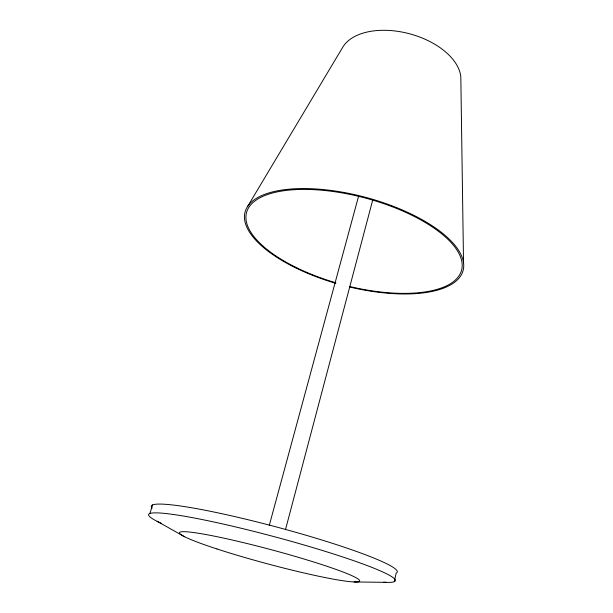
<?xml version="1.0" encoding="UTF-8"?>
<svg xmlns="http://www.w3.org/2000/svg" width="613" height="613" viewBox="0 0 613 613"><rect width="100%" height="100%" fill="white"/><g stroke="black" fill="none" stroke-linecap="round" stroke-linejoin="round"><path stroke-width="0.92" d="M394.282 581.676L396.151 573.124A127.305 12.245 15 0 0 275.543 526.736A127.305 12.245 15 0 0 152.108 508.123M285.451 529.778L372.574 200.574M269.26 525.471L358.398 196.88M149.879 513.51L152.606 504.928M247.66 206.389L343.196 46.481A61.997 36.113 15 0 1 408.718 33.554A61.997 36.113 15 0 1 460.815 76.832L463.535 262.739M354.03 581.952L386.098 582.35M157.127 521.318L184.682 536.789M161.533 523.418A127.719 11.157 15 0 1 270.486 535.678A127.719 11.157 15 0 1 383.769 582.227M335.709 283.283A112.861 45.423 15 0 1 266.816 193.585A112.861 45.423 15 0 1 453.359 243.453A112.861 45.423 15 0 1 349.318 286.922M335.916 282.831A111.328 44.803 15 0 1 267.973 194.375A111.328 44.803 15 0 1 451.973 243.553A111.328 44.803 15 0 1 349.356 286.424M217.01 548.98A93.322 7.302 15 0 0 359.256 581.446A93.322 7.302 15 0 0 232.335 540.038A93.322 7.302 15 0 0 217.01 548.98"/></g></svg>
